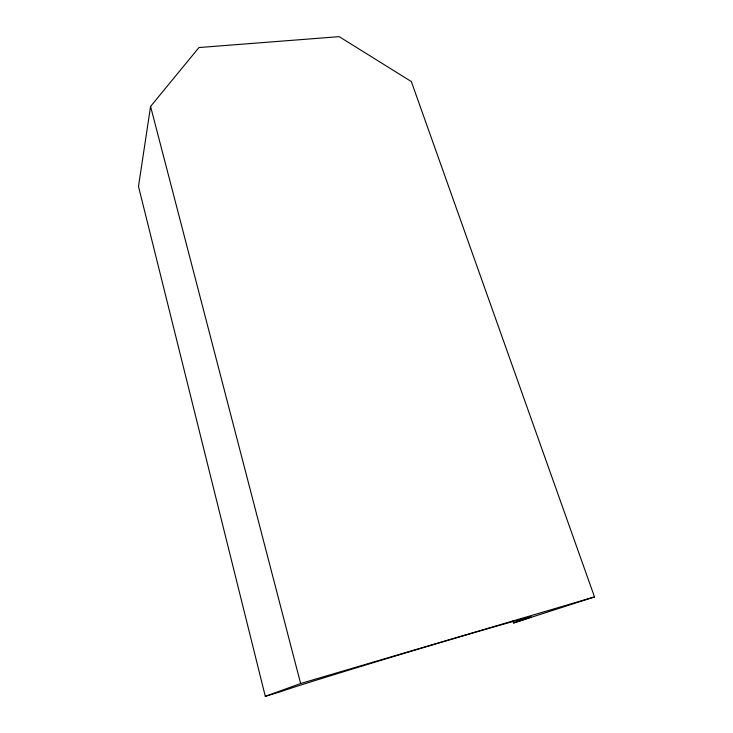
<?xml version="1.0" encoding="UTF-8"?>
<svg xmlns="http://www.w3.org/2000/svg" width="733" height="733" viewBox="0 0 733 733"><rect width="100%" height="100%" fill="white"/><g stroke="black" fill="none" stroke-linecap="round" stroke-linejoin="round"><path stroke-width="1.1" d="M513.641 622.977L594.509 596.928L411.332 81.555L339.159 36.65L198.973 47.544L150.577 106.432L138.491 186.439L265.309 696.35L280.849 691.585A131.812 1.548 -16.7 0 1 444.528 641.338A131.812 1.548 -16.7 0 1 518.68 621.327L513.641 622.977L512.926 620.805M265.309 696.35L300.631 683.513L594.509 596.928M150.577 106.432L300.631 683.513"/></g></svg>
